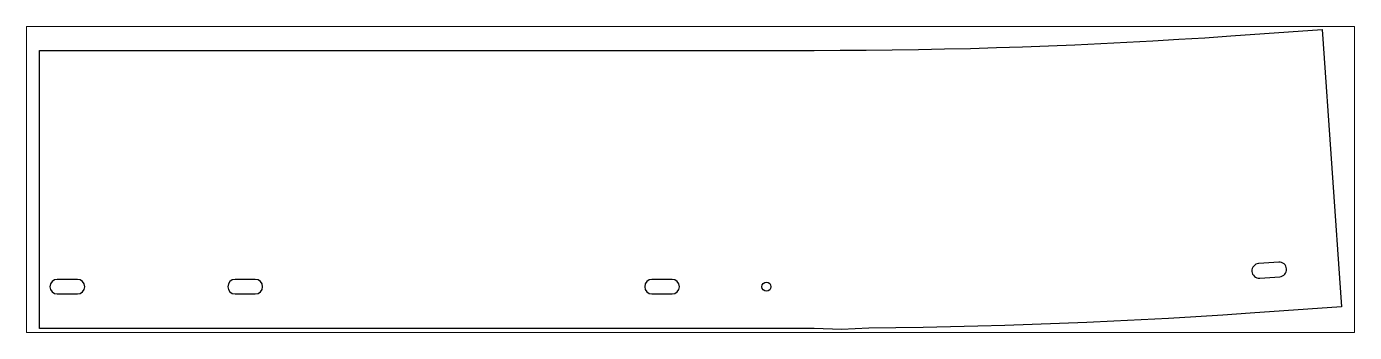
# Paper-space layout 'Layout1' of a CAD drawing. Header units: millimetres. Extents: x 0 to 257, y 68 to 127.
# The model-space entities are those that its viewports show. They can reach past a viewport. Long polylines and large blocks are cut down to what shows.
import ezdxf

# ---------------------------------------------------------------- set-up
doc = ezdxf.new("R2010")
doc.units = ezdxf.units.MM
doc.header["$LTSCALE"] = 25
doc.layers.add('3_Pezzi', color=7, linetype='Continuous')
doc.layers.add('5_Bulloni', color=7, linetype='Continuous')

msp = doc.modelspace()

# ---------------------------------------------------------------- linework, layer by layer
at = {"layer": '3_Pezzi', "color": 3, "linetype": 'Continuous'}
for p, q in [((1238.78, 209.15), (1257.53, 210.41)), ((1257.53, 210.41), (1323.22, 214.97)), ((1323.22, 214.97), (1337.08, 15.45)), ((1032.6, 200.65), (1051.36, 201.02)), ((1051.36, 201.02), (1070.12, 201.47)), ((1070.12, 201.47), (1088.87, 202)), ((1088.87, 202), (1107.62, 202.61)), ((1107.62, 202.61), (1126.37, 203.3)), ((1126.37, 203.3), (1145.11, 204.07)), ((1145.11, 204.07), (1163.85, 204.92)), ((1163.85, 204.92), (1182.59, 205.86)), ((1182.59, 205.86), (1201.33, 206.87)), ((1201.33, 206.87), (1220.05, 207.97)), ((1220.05, 207.97), (1238.78, 209.15)), ((400.15, 200), (957.61, 200)), ((400.15, 0), (400.15, 200)), ((957.61, 200), (976.32, 200.04)), ((976.32, 200.04), (995.08, 200.16)), ((995.08, 200.16), (1013.84, 200.37)), ((1013.84, 200.37), (1032.6, 200.65)), ((1251.77, 9.57), (1232.19, 8.34)), ((1271.39, 10.89), (1251.77, 9.57)), ((1337.08, 15.45), (1271.39, 10.89)), ((957.65, 0), (400.15, 0)), ((977.34, -0.74), (957.65, 0)), ((996.9, 0.17), (977.34, -0.74)), ((1016.45, 0.38), (996.9, 0.17)), ((1036.08, 0.68), (1016.45, 0.38)), ((1055.7, 1.07), (1036.08, 0.68)), ((1075.32, 1.53), (1055.7, 1.07)), ((1094.94, 2.09), (1075.32, 1.53)), ((1114.56, 2.73), (1094.94, 2.09)), ((1134.17, 3.45), (1114.56, 2.73)), ((1153.78, 4.26), (1134.17, 3.45)), ((1173.39, 5.15), (1153.78, 4.26)), ((1192.99, 6.13), (1173.39, 5.15)), ((1212.59, 7.19), (1192.99, 6.13)), ((1232.19, 8.34), (1212.59, 7.19))]:
    msp.add_line(p, q, dxfattribs=at)
at = {"layer": '5_Bulloni', "color": 4, "linetype": 'Continuous'}
for p, q in [((1291.99, 47.66), (1277.53, 46.65)), ((427.4, 35.26), (412.9, 35.26)), ((555.4, 35.26), (540.9, 35.26)), ((855.4, 35.26), (840.9, 35.26)), ((1278.26, 36.18), (1292.72, 37.18)), ((412.9, 24.76), (427.4, 24.76)), ((540.9, 24.76), (555.4, 24.76)), ((840.9, 24.76), (855.4, 24.76))]:
    msp.add_line(p, q, dxfattribs=at)
at = {"layer": '5_Bulloni', "color": 2, "linetype": 'Continuous'}
msp.add_circle((923.3, 30.01), 3.25, dxfattribs=at)
at = {"layer": '5_Bulloni', "color": 4, "linetype": 'Continuous'}
for centre, start, end in [((1277.89, 41.42), 93.97451, 273.97318), ((1292.36, 42.42), 273.97318, 93.97318), ((412.9, 30.01), 90, 270), ((427.4, 30.01), 270, 90), ((540.9, 30.01), 90, 270), ((555.4, 30.01), 270, 90), ((840.9, 30.01), 90, 270), ((855.4, 30.01), 270, 90)]:
    msp.add_arc(centre, 5.25, start, end, dxfattribs=at)

psp = doc.layouts.get("Layout1")

# ---------------------------------------------------------------- viewports
at = {"layer": '0'}
psp.add_viewport(center=(128.5, 97.5), size=(257, 59.1707), view_center_point=(868.62, 107.12), view_height=220.0308, dxfattribs=at)

doc.saveas('drawing.dxf')
